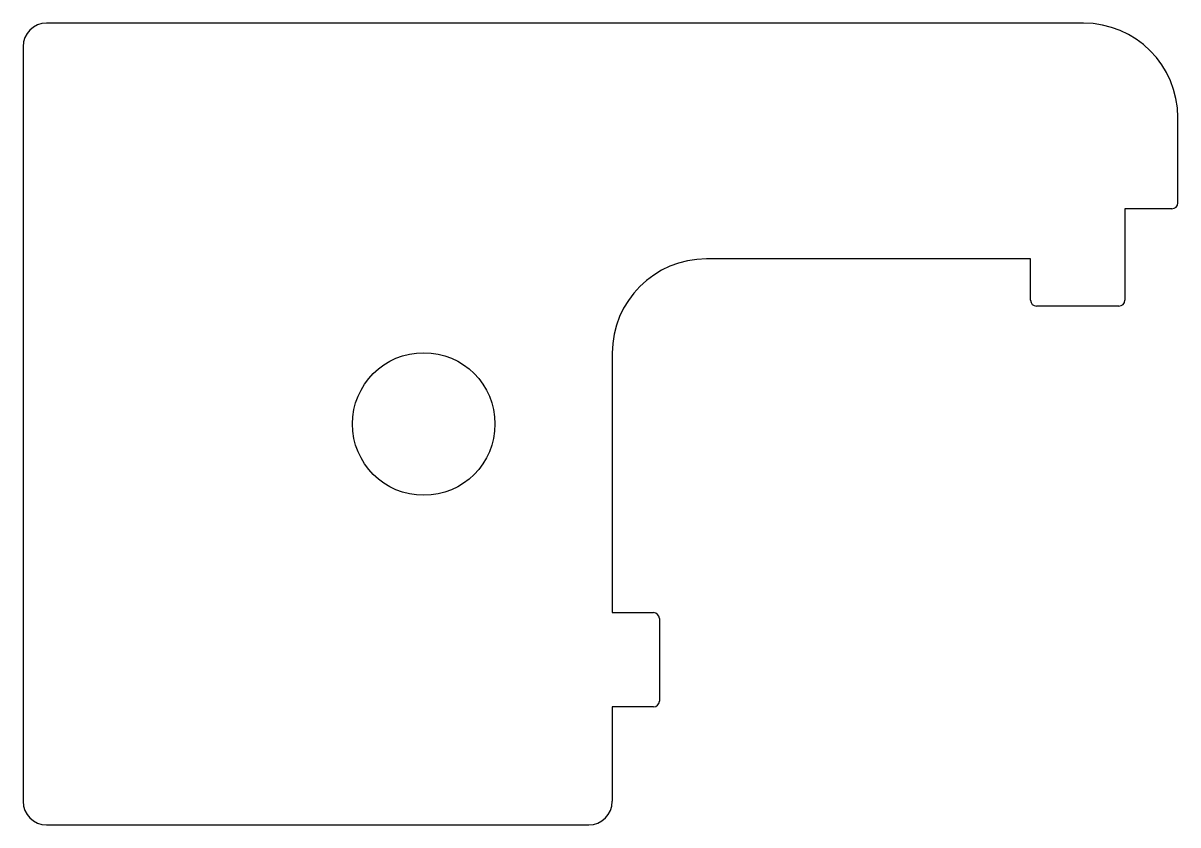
# Model space of a CAD drawing. Header units: millimetres. Extents: x 79 to 235, y 57 to 165.
import ezdxf

# ---------------------------------------------------------------- set-up
doc = ezdxf.new("R2010")
doc.units = ezdxf.units.MM
doc.layers.add('30003476_-_SUPOR', color=7, linetype='Continuous')
doc.layers.add('Default', color=7, linetype='Continuous')

# ---------------------------------------------------------------- blocks, each defined once
blk = doc.blocks.new('SE')
at = {"layer": '30003476_-_SUPOR', "color": 7, "linetype": 'Continuous'}
for p, q in [((142.875, 107.95), (3.175, 107.95)), ((0, 104.775), (0, 3.175)), ((155.575, 83.75015), (155.575, 95.25)), ((148.43125, 82.9564), (148.43125, 70.64375)), ((154.78125, 82.9564), (148.43125, 82.9564)), ((135.73125, 76.2), (92.075, 76.2)), ((135.73125, 70.64375), (135.73125, 76.2)), ((147.6375, 69.85), (136.525, 69.85)), ((79.375, 63.5), (79.375, 28.575)), ((79.375, 28.575), (84.93125, 28.575)), ((85.725, 27.78125), (85.725, 16.66875)), ((79.375, 15.875), (79.375, 3.175)), ((84.93125, 15.875), (79.375, 15.875)), ((3.175, 0), (76.2, 0))]:
    blk.add_line(p, q, dxfattribs=at)
blk.add_circle((53.975, 53.975), 9.6, dxfattribs=at)
for centre, radius, start, end in [((3.175, 104.775), 3.175, 90, 180), ((142.875, 95.25), 12.7, 0, 90), ((154.78125, 83.75015), 0.79375, 270, 0), ((92.075, 63.5), 12.7, 90, 180), ((136.525, 70.64375), 0.79375, 180, 270), ((147.6375, 70.64375), 0.79375, 270, 0), ((84.93125, 27.78125), 0.79375, 0, 90), ((84.93125, 16.66875), 0.79375, 270, 0), ((3.175, 3.175), 3.175, 180, 270), ((76.2, 3.175), 3.175, 270, 0)]:
    blk.add_arc(centre, radius, start, end, dxfattribs=at)

msp = doc.modelspace()

# ---------------------------------------------------------------- block references
at = {"layer": 'Default', "color": 7}
msp.add_blockref('SE', (79.07, 57.32), dxfattribs=at)

doc.saveas('drawing.dxf')
